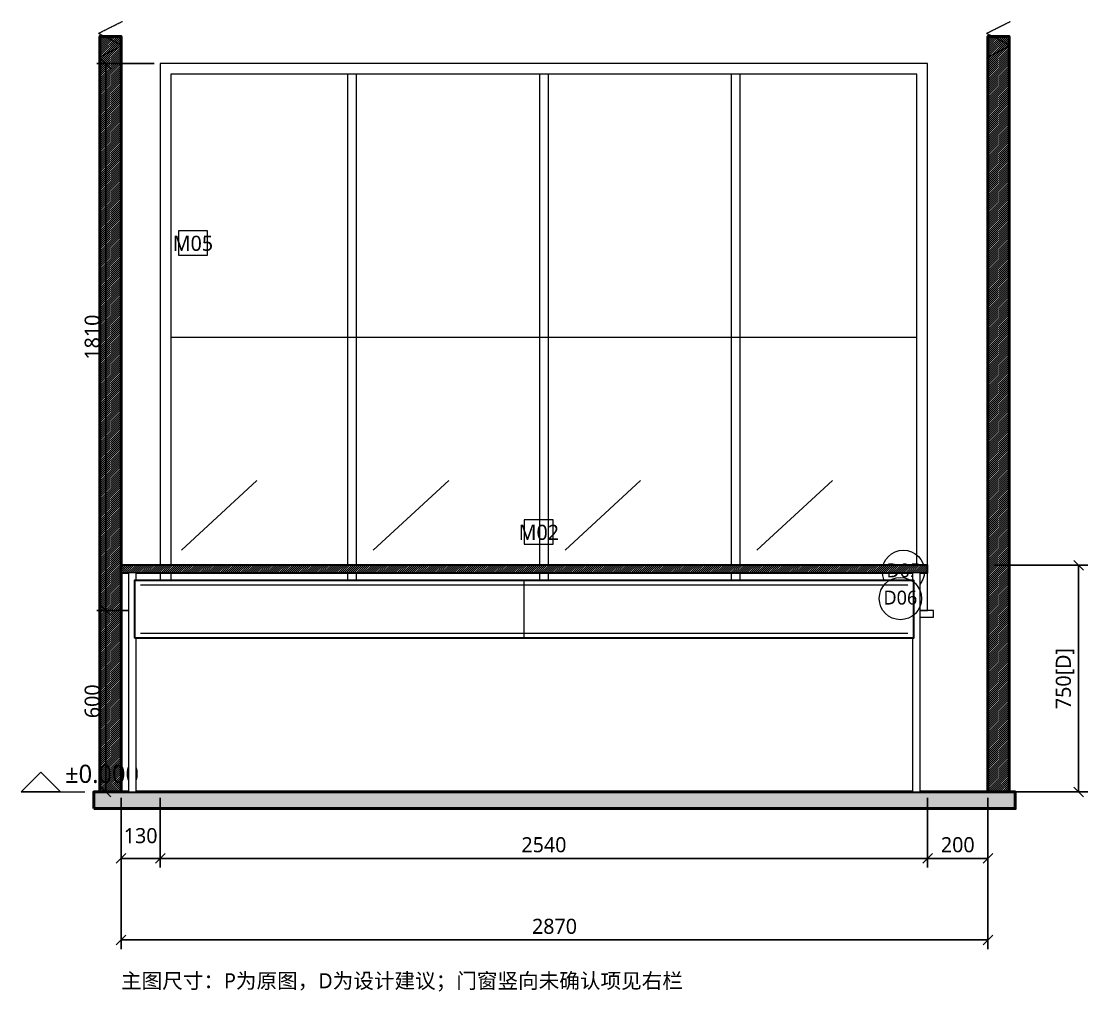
# Model space of a CAD drawing. Header units: millimetres. Extents: x -49496 to 320171, y -10186 to 2697.
# Drawn here: x 191670 to 195200, y -661 to 2550 of the extents above; entities that cross this region are included whole.
import ezdxf
from ezdxf.enums import TextEntityAlignment as Align

# ---------------------------------------------------------------- set-up
doc = ezdxf.new("R2010")
doc.units = ezdxf.units.MM
doc.linetypes.add('DASHED', pattern=[1.524, 1.27, -0.254])
for name, color, linetype, lineweight in [('A-DETAIL', 7, 'Continuous', 18), ('A-DIM', 7, 'Continuous', 13), ('A-FLOOR', 7, 'Continuous', 50), ('A-GLASS', 7, 'Continuous', 18), ('A-HATCH', 8, 'Continuous', 9), ('A-MATERIAL', 7, 'Continuous', 13), ('A-OUTLINE', 7, 'Continuous', 35), ('A-PENDING', 8, 'DASHED', 13), ('A-SYMBOL', 7, 'Continuous', 18), ('A-TEXT', 7, 'Continuous', 13), ('A-WALL', 7, 'Continuous', 50)]:
    doc.layers.add(name, color=color, linetype=linetype, lineweight=lineweight)
doc.styles.add('CN', font='NotoSansCJK-Regular.ttc')
doc.styles.add('OpenSansCondensed-Light', font='OpenSansCondensed-Light.ttf')
doc.dimstyles.new('EZDXF', dxfattribs={"dimtxt": 0.25, "dimasz": 0.175, "dimexe": 0.375, "dimexo": 0.125, "dimgap": 0.1, "dimtad": 1, "dimlfac": 100, "dimzin": 12, "dimdsep": 46, "dimtxsty": 'OpenSansCondensed-Light', "dimblk": 'ARCHTICK', "dimcen": 2.5, "dimazin": 3, "dimtfac": 0.5, "dimtmove": 2, "dimatfit": 3, "dimarcsym": 0})

# ---------------------------------------------------------------- blocks, each defined once
blk = doc.blocks.new('LEVEL-FFL')
blk.add_line((0, 0), (210, 0))
blk.add_lwpolyline([(0, 0), (65, 65), (130, 0)], close=True)
at = {"style": 'CN'}
blk.add_attdef('VALUE', (145, 30), '', height=60, dxfattribs=at)
blk = doc.blocks.new('_ARCHTICK')
at = {"color": 0, "linetype": 'ByBlock', "const_width": 0.15}
blk.add_lwpolyline([(-0.5, -0.5), (0.5, 0.5)], dxfattribs=at)

msp = doc.modelspace()

# ---------------------------------------------------------------- hatches: boundary and pattern name
at = {"layer": 'A-FLOOR'}
h = msp.add_hatch(color=7, dxfattribs=at)
h.dxf.hatch_style = 1
h.paths.add_polyline_path([(191910, -55), (194960, -55), (194960, 0), (191910, 0)])
at = {"layer": 'A-HATCH'}
h = msp.add_hatch(dxfattribs=at)
h.set_pattern_fill('ANSI31', scale=1.5)
h.paths.add_polyline_path([(191930, 0), (192000, 0), (192000, 2500), (191930, 2500)])
h = msp.add_hatch(dxfattribs=at)
h.set_pattern_fill('ANSI31', scale=1.5)
h.paths.add_polyline_path([(194870, 0), (194940, 0), (194940, 2500), (194870, 2500)])

# ---------------------------------------------------------------- linework, layer by layer
at = {"layer": 'A-DETAIL'}
msp.add_lwpolyline([(192110, 578), (194690, 578), (194690, 600), (192110, 600)], close=True, dxfattribs=at)
at = {"layer": 'A-FLOOR'}
msp.add_line((191910, 0), (194960, 0), dxfattribs=at)
msp.add_lwpolyline([(191910, -55), (194960, -55), (194960, 0), (191910, 0)], close=True, dxfattribs=at)
at = {"layer": 'A-GLASS'}
for p, q in [((192165, 1505), (194635, 1505)), ((192200, 800), (192450, 1030)), ((192835, 800), (193085, 1030)), ((193470, 800), (193720, 1030)), ((194105, 800), (194355, 1030))]:
    msp.add_line(p, q, dxfattribs=at)
for points in [[(192130, 600), (194670, 600), (194670, 2410), (192130, 2410)], [(192165, 635), (194635, 635), (194635, 2375), (192165, 2375)], [(192750, 635), (192780, 635), (192780, 2375), (192750, 2375)], [(193385, 635), (193415, 635), (193415, 2375), (193385, 2375)], [(194020, 635), (194050, 635), (194050, 2375), (194020, 2375)]]:
    msp.add_lwpolyline(points, close=True, dxfattribs=at)
at = {"layer": 'A-MATERIAL'}
for points in [[(192190, 1776.5), (192286, 1776.5), (192286, 1856.5), (192190, 1856.5)], [(193335, 820), (193431, 820), (193431, 900), (193335, 900)]]:
    msp.add_lwpolyline(points, close=True, dxfattribs=at)
at = {"layer": 'A-PENDING'}
for points in [[(191925, 2430), (192005, 2470), (191925, 2510), (192005, 2550)], [(194865, 2430), (194945, 2470), (194865, 2510), (194945, 2550)]]:
    msp.add_lwpolyline(points, dxfattribs=at)
at = {"layer": 'A-SYMBOL'}
msp.add_circle((194590, 730), 70, dxfattribs=at)
at = {"layer": 'A-WALL'}
for points in [[(191930, 0), (192000, 0), (192000, 2500), (191930, 2500)], [(194870, 0), (194940, 0), (194940, 2500), (194870, 2500)]]:
    msp.add_lwpolyline(points, close=True, dxfattribs=at)

# ---------------------------------------------------------------- block references
at = {"layer": 'A-SYMBOL'}
msp.add_blockref('LEVEL-FFL', (191670, 0), dxfattribs=at).add_auto_attribs({'VALUE': '±0.000'})

# ---------------------------------------------------------------- texts
at = {"layer": 'A-MATERIAL', "style": 'CN'}
for s, p in [('M05', (192238, 1790.5)), ('M02', (193383, 834))]:
    msp.add_text(s, height=50, dxfattribs=at).set_placement(p, align=Align.CENTER)
at = {"layer": 'A-SYMBOL', "style": 'CN'}
msp.add_text('D05', height=46, dxfattribs=at).set_placement((194590, 710), align=Align.CENTER)
at = {"layer": 'A-TEXT', "style": 'CN'}
msp.add_text('主图尺寸：P为原图，D为设计建议；门窗竖向未确认项见右栏', height=50, dxfattribs=at).set_placement((192000, -650))

# ---------------------------------------------------------------- dimensions: what is measured, and where the dimension line sits
at = {"layer": 'A-DIM'}
for base, p1, p2, override in [((191950, 600), (192130, 600), (192130, 2410), {"dimscale": 20, "dimtxt": 2.5, "dimasz": 2, "dimexe": 1.5, "dimexo": 1, "dimgap": 1, "dimtad": 1, "dimdec": 0, "dimlfac": 1, "dimzin": 8, "dimpost": '', "dimtxsty": 'CN', "dimtsz": 0.8, "dimclrd": 0, "dimclre": 0, "dimclrt": 0}), ((195170, 0), (194870, 0), (194870, 750), {"dimscale": 20, "dimtxt": 2.5, "dimasz": 2, "dimexe": 1.5, "dimexo": 1, "dimgap": 1, "dimtad": 1, "dimdec": 0, "dimlfac": 1, "dimzin": 8, "dimpost": '<>[D]', "dimtxsty": 'CN', "dimtsz": 0.8, "dimclrd": 0, "dimclre": 0, "dimclrt": 0}), ((191950, 0), (192130, 0), (192130, 600), {"dimscale": 20, "dimtxt": 2.5, "dimasz": 2, "dimexe": 1.5, "dimexo": 1, "dimgap": 1, "dimtad": 1, "dimdec": 0, "dimlfac": 1, "dimzin": 8, "dimpost": '', "dimtxsty": 'CN', "dimtsz": 0.8, "dimclrd": 0, "dimclre": 0, "dimclrt": 0})]:
    msp.add_linear_dim(base=base, p1=p1, p2=p2, angle=90, dimstyle='EZDXF', override=override, dxfattribs=at).render()
msp.add_linear_dim(base=(192000, -490), p1=(192000, 0), p2=(194870, 0), dimstyle='EZDXF', override={"dimscale": 20, "dimtxt": 2.5, "dimasz": 2, "dimexe": 1.5, "dimexo": 1, "dimgap": 1, "dimtad": 1, "dimdec": 0, "dimlfac": 1, "dimzin": 8, "dimpost": '', "dimtxsty": 'CN', "dimtsz": 0.8, "dimclrd": 0, "dimclre": 0, "dimclrt": 0}, dxfattribs=at).render()

# ---------------------------------------------------------------- next in the draw order: wipeouts: each hides what was drawn before it
msp.add_wipeout([(192000, 725), (194670, 725), (194670, 750), (192000, 750)])

# ---------------------------------------------------------------- next in the draw order: hatches: boundary and pattern name
at = {"layer": 'A-HATCH'}
h = msp.add_hatch(dxfattribs=at)
h.set_pattern_fill('ANSI31', scale=1.5)
h.paths.add_polyline_path([(192000, 725), (194670, 725), (194670, 750), (192000, 750)])

# ---------------------------------------------------------------- next in the draw order: linework, layer by layer
at = {"layer": 'A-OUTLINE'}
msp.add_lwpolyline([(192000, 725), (194670, 725), (194670, 750), (192000, 750)], close=True, dxfattribs=at)

# ---------------------------------------------------------------- next in the draw order: wipeouts: each hides what was drawn before it
for points in [[(192025, 0), (192050, 0), (192050, 725), (192025, 725)], [(194620, 0), (194645, 0), (194645, 725), (194620, 725)]]:
    msp.add_wipeout(points)

# ---------------------------------------------------------------- next in the draw order: linework, layer by layer
at = {"layer": 'A-DETAIL'}
for points in [[(192025, 0), (192050, 0), (192050, 725), (192025, 725)], [(194620, 0), (194645, 0), (194645, 725), (194620, 725)]]:
    msp.add_lwpolyline(points, close=True, dxfattribs=at)

# ---------------------------------------------------------------- next in the draw order: dimensions: what is measured, and where the dimension line sits
at = {"layer": 'A-DIM'}
for base, p1, p2 in [((192000, -220), (192000, 0), (192130, 0)), ((192130, -220), (192130, 0), (194670, 0)), ((194670, -220), (194670, 0), (194870, 0))]:
    msp.add_linear_dim(base=base, p1=p1, p2=p2, dimstyle='EZDXF', override={"dimscale": 20, "dimtxt": 2.5, "dimasz": 2, "dimexe": 1.5, "dimexo": 1, "dimgap": 1, "dimtad": 1, "dimdec": 0, "dimlfac": 1, "dimzin": 8, "dimpost": '', "dimtxsty": 'CN', "dimtsz": 0.8, "dimclrd": 0, "dimclre": 0, "dimclrt": 0}, dxfattribs=at).render()

# ---------------------------------------------------------------- next in the draw order: wipeouts: each hides what was drawn before it
msp.add_wipeout([(192045, 510), (194625, 510), (194625, 700), (192045, 700)])

# ---------------------------------------------------------------- next in the draw order: linework, layer by layer
at = {"layer": 'A-DETAIL'}
for p, q in [((192065, 685), (194605, 685)), ((193335, 510), (193335, 700)), ((192065, 525), (194605, 525))]:
    msp.add_line(p, q, dxfattribs=at)
at = {"layer": 'A-OUTLINE'}
msp.add_lwpolyline([(192045, 510), (194625, 510), (194625, 700), (192045, 700)], close=True, dxfattribs=at)
at = {"layer": 'A-SYMBOL'}
msp.add_circle((194580, 640), 70, dxfattribs=at)

# ---------------------------------------------------------------- next in the draw order: texts
at = {"layer": 'A-SYMBOL', "style": 'CN'}
msp.add_text('D06', height=46, dxfattribs=at).set_placement((194580, 620), align=Align.CENTER)

doc.saveas('drawing.dxf')
